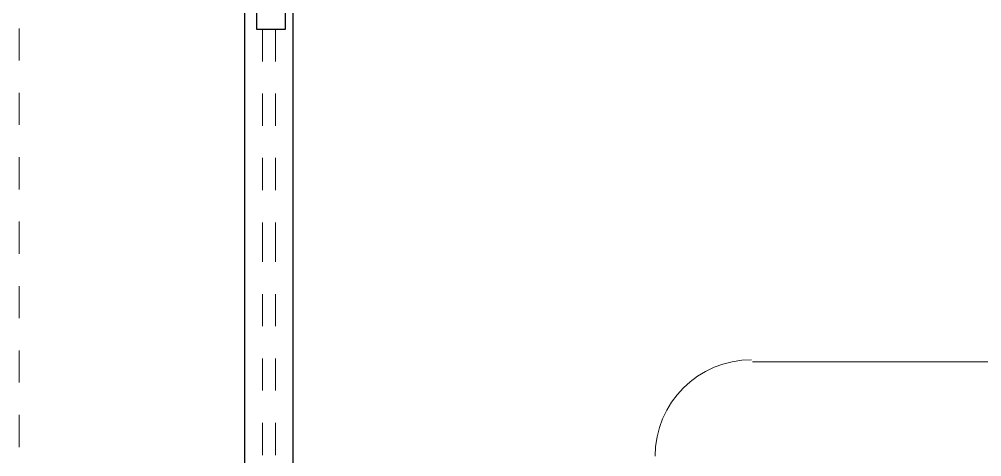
# Model space of a CAD drawing. Header units: millimetres. Extents: x 208330 to 208484, y 9278571 to 9278607.
# Drawn here: x 208398.317 to 208401.304, y 9278576.736 to 9278578.094 of the extents above; entities that cross this region are included whole.
import ezdxf

# ---------------------------------------------------------------- set-up
doc = ezdxf.new("R2010")
doc.units = ezdxf.units.MM
doc.header["$LTSCALE"] = 0.2
doc.header["$MEASUREMENT"] = 0
doc.linetypes.add('Dashed', pattern=[0.75, 0.5, -0.25])
doc.layers.add('A-COTAS', color=7, linetype='Continuous', lineweight=5, true_color=0xc70000)
for name, color, linetype, lineweight in [('A-ESTRUTURA', 164, 'Continuous', 30), ('A-PAREDE', 5, 'Continuous', 30), ('A_PROJEÇÃO', 7, 'Dashed', 9)]:
    doc.layers.add(name, color=color, linetype=linetype, lineweight=lineweight)
doc.layers.add('PDF_EQUIPAMENTOS', color=7, linetype='Continuous', true_color=0x7a7a7a)

# ---------------------------------------------------------------- blocks, each defined once
blk = doc.blocks.new('PILARETES')
at = {"layer": 'A-ESTRUTURA'}
blk.add_lwpolyline([(-0.08, -5.0525), (-0.17, -5.0525), (-0.17, -4.8525), (-0.08, -4.8525)], close=True, dxfattribs=at)
blk = doc.blocks.new('galpao')
at = {"layer": 'A-PAREDE'}
for p, q in [((208279.9876, 9278574.411), (208279.9876, 9278581.211)), ((208280.1376, 9278574.411), (208280.1376, 9278578.866))]:
    blk.add_line(p, q, dxfattribs=at)
at = {"layer": 'A_PROJEÇÃO'}
for p, q in [((208280.0426, 9278578.0635), (208280.0426, 9278577.441)), ((208280.0826, 9278578.0635), (208280.0826, 9278577.441)), ((208280.0426, 9278577.441), (208280.0426, 9278576.0373)), ((208280.0826, 9278577.441), (208280.0826, 9278576.0373))]:
    blk.add_line(p, q, dxfattribs=at)
blk.add_lwpolyline([(208305.8626, 9278583.466), (208279.2876, 9278583.466), (208279.2876, 9278572.861), (208305.8626, 9278572.861)], close=True, dxfattribs=at)
at = {"layer": 'A-COTAS', "xscale": -1}
blk.add_blockref('PILARETES', (208279.9436, 9278583.116), dxfattribs=at)
blk = doc.blocks.new('ARQ GALPAO TGOV')
at = {"layer": 'PDF_EQUIPAMENTOS', "lineweight": 5}
blk.add_lwpolyline([(-11.1592, -1.0077), (-7.3447, -1.0077)], dxfattribs=at)
blk.add_arc((-11.1623, -1.3014), 0.2998, 90, 180, dxfattribs=at)
at = {"layer": 'A-PAREDE', "color": 6}
blk.add_blockref('galpao', (-208292.7228, -9278578.0387), dxfattribs=at)

msp = doc.modelspace()

# ---------------------------------------------------------------- block references
at = {"color": 6}
msp.add_blockref('ARQ GALPAO TGOV', (208411.7521, 9278578.0387), dxfattribs=at)

doc.saveas('drawing.dxf')
